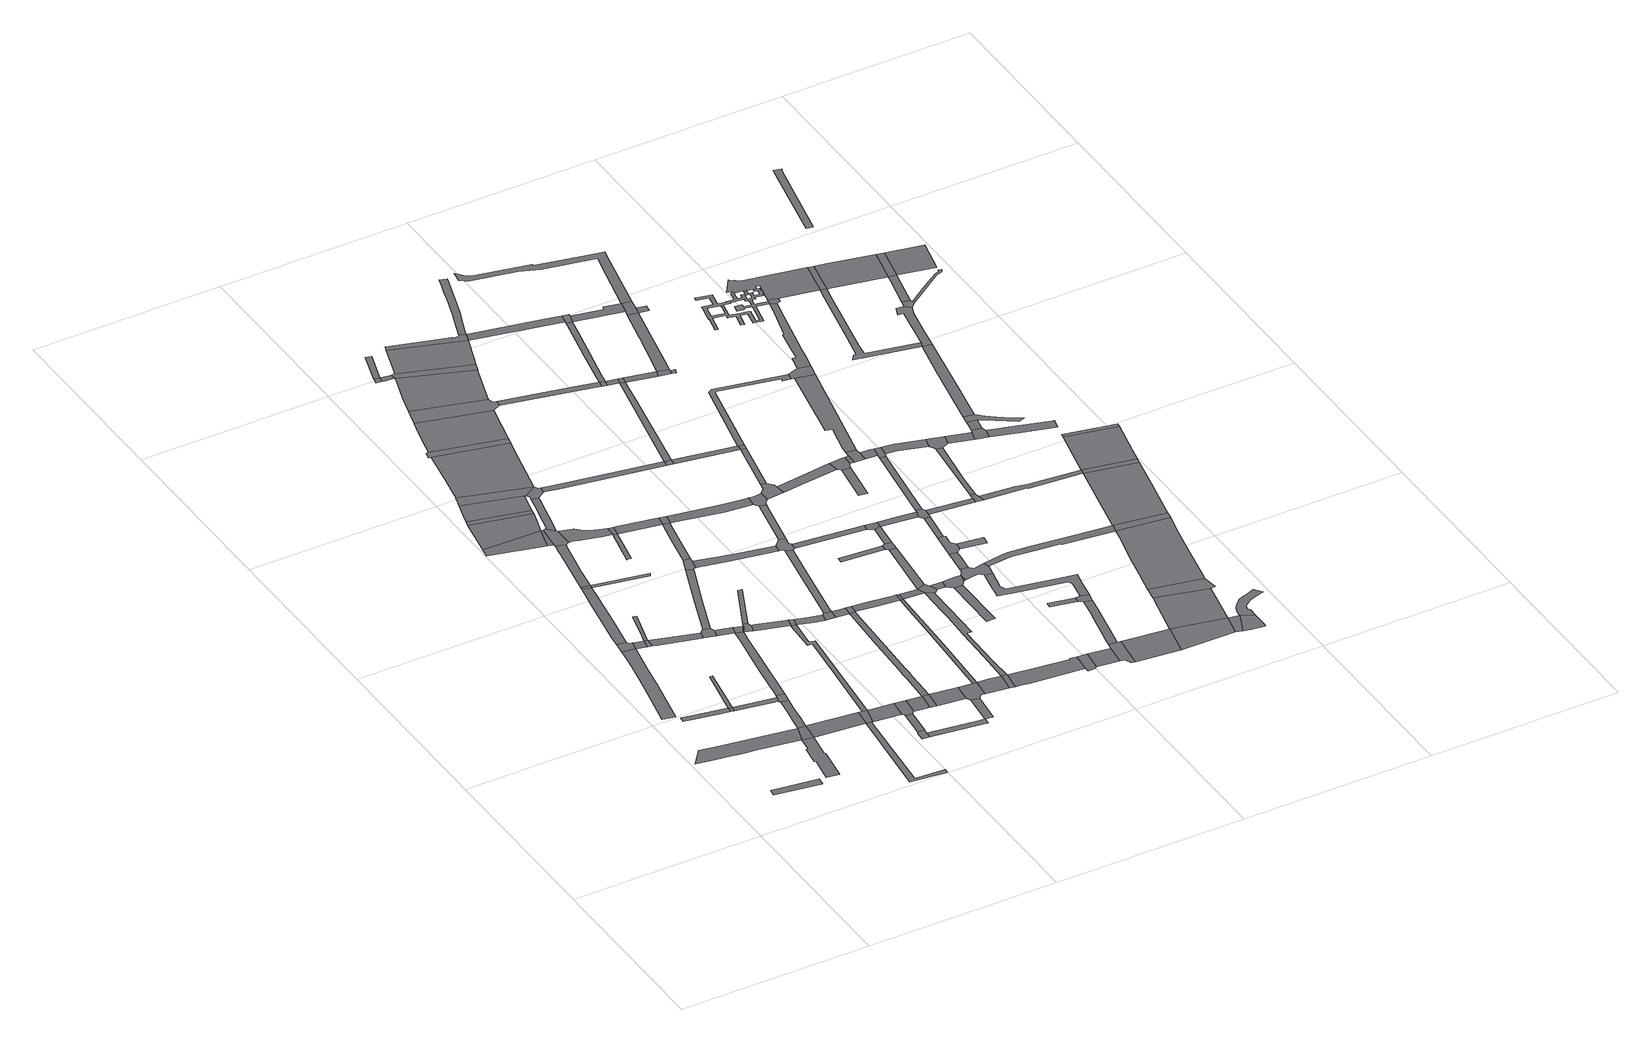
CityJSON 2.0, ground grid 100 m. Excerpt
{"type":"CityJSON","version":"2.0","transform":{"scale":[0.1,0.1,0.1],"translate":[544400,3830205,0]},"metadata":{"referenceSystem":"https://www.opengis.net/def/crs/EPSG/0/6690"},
"CityObjects":{
"road1":{"type":"Road","attributes":{"RoadStructureAttribute.sectionType":"1"},"geometry":[{"type":"MultiSurface","lod":"1","boundaries":[[[0,1,2,3]]]}]},
"road2":{"type":"Road","attributes":{"RoadStructureAttribute.sectionType":"1"},"geometry":[{"type":"MultiSurface","lod":"1","boundaries":[[[4,5,6,7,8,9,10,11,12,13,14,15,16]]]}]},
"road3":{"type":"Road","attributes":{"RoadStructureAttribute.sectionType":"1"},"geometry":[{"type":"MultiSurface","lod":"1","boundaries":[[[17,18,19,20,21,22,23,24,25,26,27]]]}]},
"road4":{"type":"Road","attributes":{"RoadStructureAttribute.sectionType":"1"},"geometry":[{"type":"MultiSurface","lod":"1","boundaries":[[[28,29,30,31,32,33]]]}]},
"road5":{"type":"Road","geometry":[{"type":"MultiSurface","lod":"1","boundaries":[[[33,32,34,35]]]}]},
"road6":{"type":"Road","attributes":{"RoadStructureAttribute.sectionType":"1"},"geometry":[{"type":"MultiSurface","lod":"1","boundaries":[[[15,36,37,38,39,40,41,42,43,44]]]}]},
"road7":{"type":"Road","geometry":[{"type":"MultiSurface","lod":"1","boundaries":[[[45,17,27,46,47,48]]]}]},
"road8":{"type":"Road","attributes":{"RoadStructureAttribute.sectionType":"1"},"geometry":[{"type":"MultiSurface","lod":"1","boundaries":[[[49,50,51,52,33,35]]]}]},
"road9":{"type":"Road","attributes":{"RoadStructureAttribute.sectionType":"1"},"geometry":[{"type":"MultiSurface","lod":"1","boundaries":[[[53,46,27,54,55]]]}]},
"road10":{"type":"Road","geometry":[{"type":"MultiSurface","lod":"1","boundaries":[[[16,15,44,56]]]}]},
"road11":{"type":"Road","attributes":{"RoadStructureAttribute.sectionType":"1"},"geometry":[{"type":"MultiSurface","lod":"1","boundaries":[[[35,34,57,58]]]}]},
"road12":{"type":"Road","geometry":[{"type":"MultiSurface","lod":"1","boundaries":[[[55,54,59,60,61]]]}]},
"road13":{"type":"Road","attributes":{"RoadStructureAttribute.sectionType":"1"},"geometry":[{"type":"MultiSurface","lod":"1","boundaries":[[[62,63,64,65,45,48,66,67,68,69,70]]]}]},
"road14":{"type":"Road","attributes":{"RoadStructureAttribute.sectionType":"1"},"geometry":[{"type":"MultiSurface","lod":"1","boundaries":[[[71,72,73,74,75,16,56,76,77,78,79,80]]]}]},
"road15":{"type":"Road","geometry":[{"type":"MultiSurface","lod":"1","boundaries":[[[81,82,83,84,85,86,87,55,61]]]}]},
"road16":{"type":"Road","geometry":[{"type":"MultiSurface","lod":"1","boundaries":[[[88,89,90,91,58,57,92,93,71,80,94]]]}]},
"road17":{"type":"Road","attributes":{"RoadStructureAttribute.sectionType":"1"},"geometry":[{"type":"MultiSurface","lod":"1","boundaries":[[[95,60,59,96,97,98,99]]]}]},
"road18":{"type":"Road","geometry":[{"type":"MultiSurface","lod":"1","boundaries":[[[100,62,70,101]]]}]},
"road19":{"type":"Road","attributes":{"RoadStructureAttribute.sectionType":"1"},"geometry":[{"type":"MultiSurface","lod":"1","boundaries":[[[102,56,44,103,104,105,106]]]}]},
"road20":{"type":"Road","geometry":[{"type":"MultiSurface","lod":"1","boundaries":[[[107,108,109,110]]]}]},
"road21":{"type":"Road","attributes":{"RoadStructureAttribute.sectionType":"1"},"geometry":[{"type":"MultiSurface","lod":"1","boundaries":[[[105,111,112,113,114,115]]]}]},
"road22":{"type":"Road","geometry":[{"type":"MultiSurface","lod":"1","boundaries":[[[116,117,107,110,118,119]]]}]},
"road23":{"type":"Road","attributes":{"RoadStructureAttribute.sectionType":"1"},"geometry":[{"type":"MultiSurface","lod":"1","boundaries":[[[120,121,122,123,124,100,101,125,126,127,128,129]]]}]},
"road24":{"type":"Road","attributes":{"RoadStructureAttribute.sectionType":"1"},"geometry":[{"type":"MultiSurface","lod":"1","boundaries":[[[130,131,132,133,88,94,134,135,136,137,138]]]}]},
"road25":{"type":"Road","geometry":[{"type":"MultiSurface","lod":"1","boundaries":[[[139,99,98,140,141,142]]]}]},
"road26":{"type":"Road","geometry":[{"type":"MultiSurface","lod":"1","boundaries":[[[143,116,119,144]]]}]},
"road27":{"type":"Road","geometry":[{"type":"MultiSurface","lod":"1","boundaries":[[[106,105,115,145,146,147,148]]]}]},
"road28":{"type":"Road","attributes":{"RoadStructureAttribute.sectionType":"1"},"geometry":[{"type":"MultiSurface","lod":"1","boundaries":[[[101,70,149,150,151,152,153,154]]]}]},
"road29":{"type":"Road","geometry":[{"type":"MultiSurface","lod":"1","boundaries":[[[110,109,155,156,157,158]]]}]},
"road30":{"type":"Road","geometry":[{"type":"MultiSurface","lod":"1","boundaries":[[[159,160,161,143,144,162,163]]]}]},
"road31":{"type":"Road","attributes":{"RoadStructureAttribute.sectionType":"1"},"geometry":[{"type":"MultiSurface","lod":"1","boundaries":[[[164,141,140,165,166,167]]]}]},
"road32":{"type":"Road","geometry":[{"type":"MultiSurface","lod":"1","boundaries":[[[168,158,157,120,129,169,170,171,172]]]}]},
"road33":{"type":"Road","attributes":{"RoadStructureAttribute.sectionType":"1"},"geometry":[{"type":"MultiSurface","lod":"1","boundaries":[[[173,174,147,146,175,176]]]}]},
"road34":{"type":"Road","geometry":[{"type":"MultiSurface","lod":"1","boundaries":[[[177,178,179,180,181,182,183]]]}]},
"road35":{"type":"Road","geometry":[{"type":"MultiSurface","lod":"1","boundaries":[[[184,159,163,185,186]]]}]},
"road36":{"type":"Road","geometry":[{"type":"MultiSurface","lod":"1","boundaries":[[[167,166,130,138,187]]]}]},
"road37":{"type":"Road","attributes":{"RoadStructureAttribute.sectionType":"1"},"geometry":[{"type":"MultiSurface","lod":"1","boundaries":[[[188,187,138,189,190]]]}]},
"road38":{"type":"Road","attributes":{"RoadStructureAttribute.sectionType":"1"},"geometry":[{"type":"MultiSurface","lod":"1","boundaries":[[[191,177,183,192]]]}]},
"road39":{"type":"Road","attributes":{"RoadStructureAttribute.sectionType":"1"},"geometry":[{"type":"MultiSurface","lod":"1","boundaries":[[[193,190,189,194,195,196,197]]]}]},
"road40":{"type":"Road","attributes":{"RoadStructureAttribute.sectionType":"1"},"geometry":[{"type":"MultiSurface","lod":"1","boundaries":[[[198,199,200,201,202,168,172,203,204,205,206,207]]]}]},
"road41":{"type":"Road","attributes":{"RoadStructureAttribute.sectionType":"1"},"geometry":[{"type":"MultiSurface","lod":"1","boundaries":[[[208,209,210,211,139,142,212,213,214,215]]]}]},
"road42":{"type":"Road","attributes":{"RoadStructureAttribute.sectionType":"1"},"geometry":[{"type":"MultiSurface","lod":"1","boundaries":[[[216,217,218,219,220,221,222,223,224,171,170,225,226,227,228,229,230,231,232,233,234]]]}]},
"road43":{"type":"Road","attributes":{"RoadStructureAttribute.sectionType":"1"},"geometry":[{"type":"MultiSurface","lod":"1","boundaries":[[[235,236,237,238,239,240,241,148,147,242,243,244,245,246]]]}]},
"road44":{"type":"Road","geometry":[{"type":"MultiSurface","lod":"1","boundaries":[[[176,175,247,191,192,248,249,250]]]}]},
"road45":{"type":"Road","attributes":{"RoadStructureAttribute.sectionType":"1"},"geometry":[{"type":"MultiSurface","lod":"1","boundaries":[[[251,252,253,254,184,186,255,256,257]]]}]},
"road46":{"type":"Road","geometry":[{"type":"MultiSurface","lod":"1","boundaries":[[[233,258,259,260,261,262]]]}]},
"road47":{"type":"Road","attributes":{"RoadStructureAttribute.sectionType":"1"},"geometry":[{"type":"MultiSurface","lod":"1","boundaries":[[[263,264,195,194,265,266,267,268]]]}]},
"road48":{"type":"Road","attributes":{"RoadStructureAttribute.sectionType":"1"},"geometry":[{"type":"MultiSurface","lod":"1","boundaries":[[[269,181,180,270,271,272]]]}]},
"road49":{"type":"Road","geometry":[{"type":"MultiSurface","lod":"1","boundaries":[[[273,186,185,274,198,207,275,276]]]}]},
"road50":{"type":"Road","attributes":{"RoadStructureAttribute.sectionType":"1"},"geometry":[{"type":"MultiSurface","lod":"1","boundaries":[[[277,250,249,278,279]]]}]},
"road51":{"type":"Road","attributes":{"RoadStructureAttribute.sectionType":"1"},"geometry":[{"type":"MultiSurface","lod":"1","boundaries":[[[280,281,282,283,193,197]]]}]},
"road52":{"type":"Road","geometry":[{"type":"MultiSurface","lod":"1","boundaries":[[[234,233,262,284]]]}]},
"road53":{"type":"Road","geometry":[{"type":"MultiSurface","lod":"1","boundaries":[[[285,286,287,288,251,257,289]]]}]},
"road54":{"type":"Road","geometry":[{"type":"MultiSurface","lod":"1","boundaries":[[[279,278,290,291]]]}]},
"road55":{"type":"Road","geometry":[{"type":"MultiSurface","lod":"1","boundaries":[[[268,267,235,246,292]]]}]},
"road56":{"type":"Road","geometry":[{"type":"MultiSurface","lod":"1","boundaries":[[[293,294,295,208,215,296,297,298,299,300]]]}]},
"road57":{"type":"Road","attributes":{"RoadStructureAttribute.sectionType":"1"},"geometry":[{"type":"MultiSurface","lod":"1","boundaries":[[[301,302,303,285,289,304]]]}]},
"road58":{"type":"Road","attributes":{"RoadStructureAttribute.sectionType":"1"},"geometry":[{"type":"MultiSurface","lod":"1","boundaries":[[[305,306,284,262,307,308,309,310,311,312]]]}]},
"road59":{"type":"Road","attributes":{"RoadStructureAttribute.sectionType":"1"},"geometry":[{"type":"MultiSurface","lod":"1","boundaries":[[[291,290,313,314]]]}]},
"road60":{"type":"Road","attributes":{"RoadStructureAttribute.sectionType":"1"},"geometry":[{"type":"MultiSurface","lod":"1","boundaries":[[[315,292,246,316,317,318,319]]]}]},
"road61":{"type":"Road","geometry":[{"type":"MultiSurface","lod":"1","boundaries":[[[320,321,322,323]]]}]},
"road62":{"type":"Road","attributes":{"RoadStructureAttribute.sectionType":"1"},"geometry":[{"type":"MultiSurface","lod":"1","boundaries":[[[311,324,325,326,293,300,327,328,329]]]}]},
"road63":{"type":"Road","attributes":{"RoadStructureAttribute.sectionType":"1"},"geometry":[{"type":"MultiSurface","lod":"1","boundaries":[[[330,331,272,332,333]]]}]},
"road64":{"type":"Road","attributes":{"RoadStructureAttribute.sectionType":"1"},"geometry":[{"type":"MultiSurface","lod":"1","boundaries":[[[334,335,323,322,336,337,338,339]]]}]},
"road65":{"type":"Road","attributes":{"RoadStructureAttribute.sectionType":"1"},"geometry":[{"type":"MultiSurface","lod":"1","boundaries":[[[340,341,342,343,344,345,346,347,348,349,350,351,352,353,279,291]]]}]},
"road66":{"type":"Road","geometry":[{"type":"MultiSurface","lod":"1","boundaries":[[[354,355,356,320,323]]]}]},
"road67":{"type":"Road","geometry":[{"type":"MultiSurface","lod":"1","boundaries":[[[357,358,301,304,359,360,361,362]]]}]},
"road68":{"type":"Road","geometry":[{"type":"MultiSurface","lod":"1","boundaries":[[[363,319,318,364,365]]]}]},
"road69":{"type":"Road","geometry":[{"type":"MultiSurface","lod":"1","boundaries":[[[366,367,368,314,313,369,330,333,370,371,372,373,374]]]}]},
"road70":{"type":"Road","geometry":[{"type":"MultiSurface","lod":"1","boundaries":[[[312,311,329,375]]]}]},
"road71":{"type":"Road","attributes":{"RoadStructureAttribute.sectionType":"1"},"geometry":[{"type":"MultiSurface","lod":"1","boundaries":[[[376,377,378,298,297,379,380,381,382,383]]]}]},
"road72":{"type":"Road","attributes":{"RoadStructureAttribute.sectionType":"1"},"geometry":[{"type":"MultiSurface","lod":"1","boundaries":[[[384,385,365,364,386,346,387]]]}]},
"road73":{"type":"Road","attributes":{"RoadStructureAttribute.sectionType":"1"},"geometry":[{"type":"MultiSurface","lod":"1","boundaries":[[[338,388,389,390,391,357,362,392,393,394]]]}]},
"road74":{"type":"Road","attributes":{"RoadStructureAttribute.sectionType":"1"},"geometry":[{"type":"MultiSurface","lod":"1","boundaries":[[[395,396,276,275,397,398,399,400]]]}]},
"road75":{"type":"Road","geometry":[{"type":"MultiSurface","lod":"1","boundaries":[[[387,346,345,401,402]]]}]},
"road76":{"type":"Road","attributes":{"RoadStructureAttribute.sectionType":"1"},"geometry":[{"type":"MultiSurface","lod":"1","boundaries":[[[403,404,405,373,372,406,407]]]}]},
"road77":{"type":"Road","attributes":{"RoadStructureAttribute.sectionType":"1"},"geometry":[{"type":"MultiSurface","lod":"1","boundaries":[[[408,409,410,411,412,363,365,413,414,415,416,417]]]}]},
"road78":{"type":"Road","geometry":[{"type":"MultiSurface","lod":"1","boundaries":[[[418,419,339,338,394,420]]]}]},
"road79":{"type":"Road","geometry":[{"type":"MultiSurface","lod":"1","boundaries":[[[407,406,421,422,423]]]}]},
"road80":{"type":"Road","attributes":{"RoadStructureAttribute.sectionType":"1"},"geometry":[{"type":"MultiSurface","lod":"1","boundaries":[[[424,425,426,374,373,427,428,429]]]}]},
"road81":{"type":"Road","attributes":{"RoadStructureAttribute.sectionType":"1"},"geometry":[{"type":"MultiSurface","lod":"1","boundaries":[[[430,431,432,402,401,433,434,435,436,424,437]]]}]},
"road82":{"type":"Road","attributes":{"RoadStructureAttribute.sectionType":"1"},"geometry":[{"type":"MultiSurface","lod":"1","boundaries":[[[438,439,418,420,440,441,442]]]}]},
"road83":{"type":"Road","attributes":{"RoadStructureAttribute.sectionType":"1"},"geometry":[{"type":"MultiSurface","lod":"1","boundaries":[[[443,444,445,375,329,446,447,448,449,450,451]]]}]},
"road84":{"type":"Road","geometry":[{"type":"MultiSurface","lod":"1","boundaries":[[[452,453,454,383,382,455,456,408,417,457,458,459,460,461,462,463,464,465,466]]]}]},
"road85":{"type":"Road","geometry":[{"type":"MultiSurface","lod":"1","boundaries":[[[467,468,438,442,469,470,471,472,473,474,475]]]}]},
"road86":{"type":"Road","geometry":[{"type":"MultiSurface","lod":"1","boundaries":[[[437,424,429,476]]]}]},
"road87":{"type":"Road","attributes":{"RoadStructureAttribute.sectionType":"1"},"geometry":[{"type":"MultiSurface","lod":"1","boundaries":[[[477,478,479,480,481,482,407,423,483,484,485,486,487,488,489]]]}]},
"road88":{"type":"Road","attributes":{"RoadStructureAttribute.sectionType":"1"},"geometry":[{"type":"MultiSurface","lod":"1","boundaries":[[[490,491,452,466,492,493]]]}]},
"road89":{"type":"Road","attributes":{"RoadStructureAttribute.sectionType":"1"},"geometry":[{"type":"MultiSurface","lod":"1","boundaries":[[[494,495,422,421,496,497,498,499]]]}]},
"road90":{"type":"Road","geometry":[{"type":"MultiSurface","lod":"1","boundaries":[[[400,399,500,501]]]}]},
"road91":{"type":"Road","attributes":{"RoadStructureAttribute.sectionType":"1"},"geometry":[{"type":"MultiSurface","lod":"1","boundaries":[[[502,503,360,359,504,505,506]]]}]},
"road92":{"type":"Road","attributes":{"RoadStructureAttribute.sectionType":"1"},"geometry":[{"type":"MultiSurface","lod":"1","boundaries":[[[507,476,429,508,509,477,510]]]}]},
"road93":{"type":"Road","geometry":[{"type":"MultiSurface","lod":"1","boundaries":[[[511,512,451,450,513,514,490,493,515,516,517]]]}]},
"road94":{"type":"Road","attributes":{"RoadStructureAttribute.sectionType":"1"},"geometry":[{"type":"MultiSurface","lod":"1","boundaries":[[[518,461,460,519,520,521,522]]]}]},
"road95":{"type":"Road","geometry":[{"type":"MultiSurface","lod":"1","boundaries":[[[523,524,525,526]]]}]},
"road96":{"type":"Road","geometry":[{"type":"MultiSurface","lod":"1","boundaries":[[[527,510,477,489,528,529,530,531]]]}]},
"road97":{"type":"Road","attributes":{"RoadStructureAttribute.sectionType":"1"},"geometry":[{"type":"MultiSurface","lod":"1","boundaries":[[[532,531,530,533]]]}]},
"road98":{"type":"Road","attributes":{"RoadStructureAttribute.sectionType":"1"},"geometry":[{"type":"MultiSurface","lod":"1","boundaries":[[[534,535,510,527,536,537,538,539]]]}]},
"road99":{"type":"Road","attributes":{"RoadStructureAttribute.sectionType":"1"},"geometry":[{"type":"MultiSurface","lod":"1","boundaries":[[[540,541,400,501,542,543]]]}]},
"road100":{"type":"Road","attributes":{"RoadStructureAttribute.sectionType":"1"},"geometry":[{"type":"MultiSurface","lod":"1","boundaries":[[[501,500,544,545]]]}]},
"road101":{"type":"Road","attributes":{"RoadStructureAttribute.sectionType":"1"},"geometry":[{"type":"MultiSurface","lod":"1","boundaries":[[[546,547,548,549,550]]]}]},
"road102":{"type":"Road","geometry":[{"type":"MultiSurface","lod":"1","boundaries":[[[551,552,511,517,553,554,555,556,557]]]}]},
"road103":{"type":"Road","geometry":[{"type":"MultiSurface","lod":"1","boundaries":[[[499,498,558,559,560,561,562]]]}]},
"road104":{"type":"Road","attributes":{"RoadStructureAttribute.sectionType":"1"},"geometry":[{"type":"MultiSurface","lod":"1","boundaries":[[[563,564,565,566,567,568,569,570,571,470,469,572,573,574,575,576,577,578,579,580,581]]]}]},
"road105":{"type":"Road","geometry":[{"type":"MultiSurface","lod":"1","boundaries":[[[582,583,584,532,533,546,550,585,586,587,588]]]}]},
"road106":{"type":"Road","geometry":[{"type":"MultiSurface","lod":"1","boundaries":[[[589,526,525,534,539,590]]]}]},
"road107":{"type":"Road","geometry":[{"type":"MultiSurface","lod":"1","boundaries":[[[506,505,591,592]]]}]},
"road108":{"type":"Road","attributes":{"RoadStructureAttribute.sectionType":"1"},"geometry":[{"type":"MultiSurface","lod":"1","boundaries":[[[544,551,557,593]]]}]},
"road109":{"type":"Road","attributes":{"RoadStructureAttribute.sectionType":"1"},"geometry":[{"type":"MultiSurface","lod":"1","boundaries":[[[562,561,594,595,596]]]}]},
"road110":{"type":"Road","attributes":{"RoadStructureAttribute.sectionType":"1"},"geometry":[{"type":"MultiSurface","lod":"1","boundaries":[[[597,598,589,590]]]}]},
"road111":{"type":"Road","geometry":[{"type":"MultiSurface","lod":"1","boundaries":[[[588,587,599]]]}]},
"road112":{"type":"Road","geometry":[{"type":"MultiSurface","lod":"1","boundaries":[[[522,521,600,601,598,597,602]]]}]},
"road113":{"type":"Road","attributes":{"RoadStructureAttribute.sectionType":"1"},"geometry":[{"type":"MultiSurface","lod":"1","boundaries":[[[592,591,540,603]]]}]},
"road114":{"type":"Road","attributes":{"RoadStructureAttribute.sectionType":"1"},"geometry":[{"type":"MultiSurface","lod":"1","boundaries":[[[604,469,442,605,606,607]]]}]},
"road115":{"type":"Road","geometry":[{"type":"MultiSurface","lod":"1","boundaries":[[[603,540,543,608]]]}]},
"road116":{"type":"Road","geometry":[{"type":"MultiSurface","lod":"1","boundaries":[[[545,544,593,609]]]}]},
"road117":{"type":"Road","geometry":[{"type":"MultiSurface","lod":"1","boundaries":[[[610,611,596,595,612,613,614,615,616,617,618,619,620,621,622]]]}]},
"road118":{"type":"Road","geometry":[{"type":"MultiSurface","lod":"1","boundaries":[[[623,624,588,599,625,626,627,628,629,630,631,632,633]]]}]},
"road119":{"type":"Road","attributes":{"RoadStructureAttribute.sectionType":"1"},"geometry":[{"type":"MultiSurface","lod":"1","boundaries":[[[634,635,555,554,636,637]]]}]},
"road120":{"type":"Road","attributes":{"RoadStructureAttribute.sectionType":"1"},"geometry":[{"type":"MultiSurface","lod":"1","boundaries":[[[638,639,623,633,640,641]]]}]},
"road121":{"type":"Road","attributes":{"RoadStructureAttribute.sectionType":"1"},"geometry":[{"type":"MultiSurface","lod":"1","boundaries":[[[642,643,644,645,646,506,592,647,648,649,650]]]}]},
"road122":{"type":"Road","attributes":{"RoadStructureAttribute.sectionType":"1"},"geometry":[{"type":"MultiSurface","lod":"1","boundaries":[[[608,543,651,652]]]}]},
"road123":{"type":"Road","attributes":{"RoadStructureAttribute.sectionType":"1"},"geometry":[{"type":"MultiSurface","lod":"1","boundaries":[[[653,602,597,654,655,656,657]]]}]},
"road124":{"type":"Road","geometry":[{"type":"MultiSurface","lod":"1","boundaries":[[[658,638,641,659,660,661,662,663]]]}]},
"road125":{"type":"Road","geometry":[{"type":"MultiSurface","lod":"1","boundaries":[[[664,665,666,667]]]}]},
"road126":{"type":"Road","attributes":{"RoadStructureAttribute.sectionType":"1"},"geometry":[{"type":"MultiSurface","lod":"1","boundaries":[[[668,669,670,671,610,622,672,673,674,675]]]}]},
"road127":{"type":"Road","attributes":{"RoadStructureAttribute.sectionType":"1"},"geometry":[{"type":"MultiSurface","lod":"1","boundaries":[[[627,676,677,678,679,680,681,682,683,684,685,686,687,688,689,690,691,692,693,694,695,696,697,698,699,628]]]}]},
"road128":{"type":"Road","attributes":{"RoadStructureAttribute.sectionType":"1"},"geometry":[{"type":"MultiSurface","lod":"1","boundaries":[[[700,658,663,701]]]}]},
"road129":{"type":"Road","geometry":[{"type":"MultiSurface","lod":"1","boundaries":[[[702,703,704,705]]]}]},
"road130":{"type":"Road","attributes":{"RoadStructureAttribute.sectionType":"1"},"geometry":[{"type":"MultiSurface","lod":"1","boundaries":[[[706,621,620,707,708]]]}]},
"road131":{"type":"Road","geometry":[{"type":"MultiSurface","lod":"1","boundaries":[[[709,710,660,659]]]}]},
"road132":{"type":"Road","geometry":[{"type":"MultiSurface","lod":"1","boundaries":[[[652,651,711,712,713]]]}]},
"road133":{"type":"Road","geometry":[{"type":"MultiSurface","lod":"1","boundaries":[[[714,715,607,606,642,650,716]]]}]},
"road134":{"type":"Road","geometry":[{"type":"MultiSurface","lod":"1","boundaries":[[[717,657,656,700,701,718,719,720]]]}]},
"road135":{"type":"Road","geometry":[{"type":"MultiSurface","lod":"1","boundaries":[[[721,722,634,637,702,705,723,724,725]]]}]},
"road136":{"type":"Road","geometry":[{"type":"MultiSurface","lod":"1","boundaries":[[[667,666,668,675,688,687]]]}]},
"road137":{"type":"Road","geometry":[{"type":"MultiSurface","lod":"1","boundaries":[[[726,727,712,711]]]}]},
"road138":{"type":"Road","attributes":{"RoadStructureAttribute.sectionType":"1"},"geometry":[{"type":"MultiSurface","lod":"1","boundaries":[[[725,724,728,729]]]}]},
"road139":{"type":"Road","attributes":{"RoadStructureAttribute.sectionType":"1"},"geometry":[{"type":"MultiSurface","lod":"1","boundaries":[[[730,731,545,609,732,733,734,735,736,737]]]}]},
"road140":{"type":"Road","attributes":{"RoadStructureAttribute.sectionType":"1"},"geometry":[{"type":"MultiSurface","lod":"1","boundaries":[[[738,717,720,739]]]}]},
"road141":{"type":"Road","attributes":{"RoadStructureAttribute.sectionType":"1"},"geometry":[{"type":"MultiSurface","lod":"1","boundaries":[[[740,741,742,743,652,713,744,745,746,747]]]}]},
"road142":{"type":"Road","attributes":{"RoadStructureAttribute.sectionType":"1"},"geometry":[{"type":"MultiSurface","lod":"1","boundaries":[[[748,749,716,650,750,751]]]}]},
"road143":{"type":"Road","geometry":[{"type":"MultiSurface","lod":"1","boundaries":[[[752,729,728,753,754,755]]]}]},
"road144":{"type":"Road","attributes":{"RoadStructureAttribute.sectionType":"1"},"geometry":[{"type":"MultiSurface","lod":"1","boundaries":[[[756,757,758,759,760,761,762,763,764,765,766,767,768,769,770,771,772,773,751,774]]]}]},
"road145":{"type":"Road","attributes":{"RoadStructureAttribute.sectionType":"1"},"geometry":[{"type":"MultiSurface","lod":"1","boundaries":[[[719,718,775,776,777]]]}]},
"road146":{"type":"Road","attributes":{"RoadStructureAttribute.sectionType":"1"},"geometry":[{"type":"MultiSurface","lod":"1","boundaries":[[[778,754,753,779,780,781]]]}]},
"road147":{"type":"Road","geometry":[{"type":"MultiSurface","lod":"1","boundaries":[[[708,707,782,783]]]}]},
"road148":{"type":"Road","geometry":[{"type":"MultiSurface","lod":"1","boundaries":[[[781,780,738,739,784,785]]]}]},
"road149":{"type":"Road","attributes":{"RoadStructureAttribute.sectionType":"1"},"geometry":[{"type":"MultiSurface","lod":"1","boundaries":[[[786,787,788,789,790,791,792,793,631,630,794,795,796,797,798,799,800,801,802,803,804,805,806,807,808,809,810]]]}]},
"road150":{"type":"Road","geometry":[{"type":"MultiSurface","lod":"1","boundaries":[[[751,750,740,747,811,774]]]}]},
"road151":{"type":"Road","geometry":[{"type":"MultiSurface","lod":"1","boundaries":[[[812,777,776,813,814,815]]]}]},
"road152":{"type":"Road","geometry":[{"type":"MultiSurface","lod":"1","boundaries":[[[816,817,811,747]]]}]},
"road153":{"type":"Road","attributes":{"RoadStructureAttribute.sectionType":"1"},"geometry":[{"type":"MultiSurface","lod":"1","boundaries":[[[818,819,820,821,752,755,822,823]]]}]},
"road154":{"type":"Road","attributes":{"function":"2","RoadStructureAttribute.sectionType":"1"},"geometry":[{"type":"MultiSurface","lod":"1","boundaries":[[[824,825,708,783,826]]]}]},
"road155":{"type":"Road","attributes":{"RoadStructureAttribute.sectionType":"1"},"geometry":[{"type":"MultiSurface","lod":"1","boundaries":[[[827,828,785,784,829,830,831,832,833]]]}]},
"road156":{"type":"Road","attributes":{"RoadStructureAttribute.sectionType":"1"},"geometry":[{"type":"MultiSurface","lod":"1","boundaries":[[[834,812,815,835,836]]]}]},
"road157":{"type":"Road","attributes":{"RoadStructureAttribute.sectionType":"1"},"geometry":[{"type":"MultiSurface","lod":"1","boundaries":[[[783,782,837,838]]]}]},
"road158":{"type":"Road","geometry":[{"type":"MultiSurface","lod":"1","boundaries":[[[839,840,841,824,826,842,843]]]}]},
"road159":{"type":"Road","geometry":[{"type":"MultiSurface","lod":"1","boundaries":[[[838,837,844,845,846,847]]]}]},
"road160":{"type":"Road","geometry":[{"type":"MultiSurface","lod":"1","boundaries":[[[848,737,736,818,823,849]]]}]},
"road161":{"type":"Road","geometry":[{"type":"MultiSurface","lod":"1","boundaries":[[[850,851,833,832,852,853,834,836,854,855,856,857]]]}]},
"road162":{"type":"Road","attributes":{"RoadStructureAttribute.sectionType":"1"},"geometry":[{"type":"MultiSurface","lod":"1","boundaries":[[[858,859,860,861,862,863,814,813,864,865,866,867,868,869,870]]]}]},
"road163":{"type":"Road","attributes":{"function":"2","RoadStructureAttribute.sectionType":"1"},"geometry":[{"type":"MultiSurface","lod":"1","boundaries":[[[808,871,872,873,839,843,874,875,876,877]]]}]},
"road164":{"type":"Road","attributes":{"RoadStructureAttribute.sectionType":"1"},"geometry":[{"type":"MultiSurface","lod":"1","boundaries":[[[878,879,880,881,882,883,884,885,838,847,886,887,888,889,890,891,892,893,894,895,896,897,898,899]]]}]},
"road165":{"type":"Road"},
"road166":{"type":"Road","attributes":{"RoadStructureAttribute.sectionType":"1"},"geometry":[{"type":"MultiSurface","lod":"1","boundaries":[[[857,856,900,901]]]}]},
"road167":{"type":"Road","attributes":{"RoadStructureAttribute.sectionType":"1"},"geometry":[{"type":"MultiSurface","lod":"1","boundaries":[[[902,903,904,905,906,907,908,909,848,849,910,911,912,913,914]]]}]},
"road168":{"type":"Road","geometry":[{"type":"MultiSurface","lod":"1","boundaries":[[[915,916,917,918,919,920,921,922,923,924,925,926,927,928,929,930,931,932,933,934,935,936,937,938,939,940,941,942,943,944,945,946,947,948,949,950,951,952,953,954,955,956,957,958,902,959,960,961,962,963,964,965,966,967,968,969,970,971,972,973,974,975,976,977,978,979,980,981,982,983,984,985,986,987,988,989,990,991,992,993,994,995,996,997],[998,999,1000,1001,1002,1003,1004,1005],[1006,1007,1008,1009,1010,1011,1012,1013,1014],[1015,1016,1017,1018,1019,1020,1021,1022,1023,1024,1025,1026,1027,1028,1029,1030,1031,1032,1033,1034,1035,1036,1037]]]}]},
"road169":{"type":"Road","geometry":[{"type":"MultiSurface","lod":"1","boundaries":[[[1038,901,900,1039,1040,1041]]]}]},
"road170":{"type":"Road","geometry":[{"type":"MultiSurface","lod":"1","boundaries":[[[809,808,877,1042]]]}]},
"road171":{"type":"Road","geometry":[{"type":"MultiSurface","lod":"1","boundaries":[[[1043,1038,1041,1044]]]}]},
"road172":{"type":"Road","geometry":[{"type":"MultiSurface","lod":"1","boundaries":[[[1045,959,902,914,1046,1047,1048]]]}]},
"road173":{"type":"Road","attributes":{"function":"2","RoadStructureAttribute.sectionType":"1"},"geometry":[{"type":"MultiSurface","lod":"1","boundaries":[[[869,1049,1050,809,1042,1051,1052,1053]]]}]},
"road174":{"type":"Road","attributes":{"RoadStructureAttribute.sectionType":"1"},"geometry":[{"type":"MultiSurface","lod":"1","boundaries":[[[1054,1043,1044,1055,1056,1057,1058,1059,1060,1061]]]}]},
"road175":{"type":"Road","attributes":{"RoadStructureAttribute.sectionType":"1"},"geometry":[{"type":"MultiSurface","lod":"1","boundaries":[[[1062,1063,1064,1040,1039,1065,1066,1067,1068,1069]]]}]},
"road176":{"type":"Road","geometry":[{"type":"MultiSurface","lod":"1","boundaries":[[[1070,1071,1072,1073,1074,1075,1076,1077,1078,920,919,1079,992,991,976,975,1080,1081,971,970,1045,1048,1082,1083]]]}]},
"road177":{"type":"Road","attributes":{"RoadStructureAttribute.sectionType":"1"},"geometry":[{"type":"MultiSurface","lod":"1","boundaries":[[[1084,1085,1086,1054,1061,1087,1088]]]}]},
"road178":{"type":"Road","geometry":[{"type":"MultiSurface","lod":"1","boundaries":[[[870,869,1053,1089]]]}]},
"road179":{"type":"Road","attributes":{"RoadStructureAttribute.sectionType":"1"},"geometry":[{"type":"MultiSurface","lod":"1","boundaries":[[[1082,1090,1091,1092,1093,1094,1084,1095,1096,1097,1098,1099]]]}]},
"road180":{"type":"Road","attributes":{"RoadStructureAttribute.sectionType":"1"},"geometry":[{"type":"MultiSurface","lod":"1","boundaries":[[[1100,870,1089,1101,1102,1103]]]}]},
"road181":{"type":"Road","geometry":[{"type":"MultiSurface","lod":"1","boundaries":[[[1104,1100,1103,1105,1106]]]}]},
"road182":{"type":"Road","geometry":[{"type":"MultiSurface","lod":"1","boundaries":[[[1083,1082,1099,1107]]]}]},
"road183":{"type":"Road","geometry":[{"type":"MultiSurface","lod":"1","boundaries":[[[1108,1109,1110,1095,1084,1088,1111,1112,1113,1114]]]}]},
"road184":{"type":"Road","geometry":[{"type":"MultiSurface","lod":"1","boundaries":[[[1115,1114,1113,1116,1117,1118,1119]]]}]},
"road185":{"type":"Road","attributes":{"RoadStructureAttribute.sectionType":"1"},"geometry":[{"type":"MultiSurface","lod":"1","boundaries":[[[1120,1107,1099,1121,1122]]]}]},
"road186":{"type":"Road","attributes":{"RoadStructureAttribute.sectionType":"1"},"geometry":[{"type":"MultiSurface","lod":"1","boundaries":[[[1121,1123,1115,1119,1124,1125]]]}]},
"road187":{"type":"Road","geometry":[{"type":"MultiSurface","lod":"1","boundaries":[[[1122,1121,1125,1126]]]}]},
"road188":{"type":"Road","attributes":{"RoadStructureAttribute.sectionType":"1"},"geometry":[{"type":"MultiSurface","lod":"1","boundaries":[[[1127,1128,1129,1130,1131,1118,1117,1132,1133,1134,1135]]]}]},
"road189":{"type":"Road","attributes":{"RoadStructureAttribute.sectionType":"1"},"geometry":[{"type":"MultiSurface","lod":"1","boundaries":[[[1136,1137,1138,1139,1140,1141]]]}]},
"road190":{"type":"Road","attributes":{"RoadStructureAttribute.sectionType":"1"},"geometry":[{"type":"MultiSurface","lod":"1","boundaries":[[[1126,1125,1142,1143]]]}]}
},
"vertices":[
[220,289,0],[214,250,0],[454,214,0],[460,253,0],
[323,689,0],[172,712,0],[112,724,0],[90,728,0],[23,644,0],[93,631,0],[156,619,0],[197,613,0],[236,608,0],[276,603,0],[324,597,0],[543,559,0],[572,648,0],
[169,1576,0],[162,1519,0],[150,1448,0],[140,1387,0],[117,1275,0],[72,1063,0],[63,1023,0],[129,1008,0],[179,1256,0],[207,1411,0],[237,1567,0],
[320,958,0],[147,991,0],[142,963,0],[320,928,0],[370,919,0],[375,949,0],
[388,916,0],[393,944,0],
[534,483,0],[523,485,0],[508,384,0],[518,382,0],[494,248,0],[558,237,0],[587,415,0],[581,417,0],[601,551,0],
[178,1639,0],[248,1615,0],[232,1618,0],[225,1632,0],
[437,1200,0],[438,1202,0],[430,1202,0],[423,1202,0],
[291,1605,0],[290,1553,0],[303,1602,0],
[614,647,0],
[601,878,0],[612,906,0],
[314,1547,0],[317,1595,0],[317,1597,0],
[256,2100,0],[230,1949,0],[202,1792,0],[186,1697,0],[256,1812,0],[277,1941,0],[290,2020,0],[300,2075,0],[301,2085,0],
[609,867,0],[599,803,0],[589,743,0],[586,728,0],[573,651,0],[627,729,0],[628,737,0],[628,740,0],[636,796,0],[647,861,0],
[320,1608,0],[369,1786,0],[361,1790,0],[352,1793,0],[352,1792,0],[313,1643,0],[305,1612,0],
[616,922,0],[616,921,0],[613,911,0],[613,907,0],[605,872,0],[608,868,0],[655,914,0],
[464,1554,0],[338,1541,0],[538,1488,0],[550,1484,0],[560,1526,0],
[259,2112,0],[304,2104,0],
[633,645,0],[612,550,0],[862,526,0],[867,525,0],[878,617,0],
[15,2596,0],[7,2546,0],[289,2475,0],[323,2592,0],
[812,26,0],[998,2,0],[1001,27,0],[844,36,0],[892,522,0],
[53,2798,0],[17,2610,0],[348,2673,0],[361,2726,0],
[321,2457,0],[320,2451,0],[314,2421,0],[314,2418,0],[306,2375,0],[309,2130,0],[325,2225,0],[361,2408,0],[363,2419,0],[368,2436,0],
[696,1440,0],[693,1412,0],[688,1382,0],[646,1122,0],[698,1195,0],[726,1375,0],[731,1404,0],[735,1429,0],[735,1433,0],
[583,1545,0],[612,1468,0],[624,1512,0],[616,1532,0],
[59,2825,0],[367,2753,0],
[894,522,0],[899,521,0],[921,612,0],[898,615,0],
[309,2083,0],[582,2030,0],[587,2039,0],[592,2048,0],[589,2048,0],[305,2104,0],
[293,2474,0],[305,2469,0],[317,2464,0],[335,2589,0],
[94,2950,0],[81,2904,0],[61,2831,0],[389,2846,0],[394,2867,0],
[666,1500,0],[654,1458,0],[697,1446,0],[709,1487,0],
[349,2594,0],[374,2440,0],[388,2449,0],[388,2550,0],[385,2555,0],
[931,611,0],[929,611,0],[1044,504,0],[1055,597,0],
[1039,348,0],[1033,337,0],[1028,289,0],[1068,285,0],[1071,321,0],[1072,330,0],[1074,344,0],
[111,3011,0],[400,2865,0],[466,2908,0],
[753,1474,0],
[756,1473,0],[737,1432,0],[758,1472,0],
[1053,489,0],[1089,482,0],
[765,1489,0],[779,1419,0],[792,1461,0],[788,1472,0],[785,1480,0],
[409,2829,0],[389,2741,0],[387,2732,0],[381,2706,0],[358,2604,0],[388,2573,0],[413,2679,0],[431,2760,0],[438,2789,0],[445,2821,0],
[749,1989,0],[743,1974,0],[657,1746,0],[590,1561,0],[692,1737,0],[777,1961,0],[781,1971,0],[783,1976,0],
[564,2464,0],[525,2480,0],[511,2486,0],[496,2495,0],[482,2509,0],[461,2529,0],[450,2532,0],[432,2537,0],[398,2547,0],[400,2447,0],[402,2447,0],[418,2443,0],[442,2437,0],[452,2435,0],[509,2421,0],[551,2408,0],[584,2402,0],[596,2399,0],[599,2452,0],
[949,1365,0],[946,1325,0],[940,1232,0],[940,1194,0],[963,1192,0],[965,1184,0],[935,919,0],[987,1207,0],[960,1212,0],[960,1232,0],[970,1319,0],[974,1360,0],
[1054,492,0],[1091,484,0],[1105,498,0],[1116,590,0],
[173,3345,0],[141,3167,0],[118,3036,0],[117,3029,0],[522,3151,0],[539,3221,0],[548,3259,0],
[553,2197,0],[553,2195,0],[564,2195,0],[575,2195,0],[617,2394,0],
[949,1414,0],[812,1455,0],[798,1412,0],[937,1371,0],[949,1367,0],[961,1410,0],
[1314,287,0],[1315,254,0],[1357,248,0],[1360,281,0],
[478,2886,0],[414,2848,0],[485,2849,0],[491,2884,0],
[1194,581,0],[1185,488,0],[1197,580,0],
[897,1724,0],[897,1726,0],[887,1728,0],[877,1731,0],
[625,2448,0],
[182,3386,0],[175,3384,0],[169,3383,0],[162,3348,0],[557,3299,0],
[1218,483,0],[1230,578,0],
[987,1403,0],
[775,2060,0],[769,2043,0],[759,2017,0],[785,1983,0],[796,1981,0],[807,2036,0],[810,2045,0],[812,2060,0],
[237,3616,0],[220,3547,0],[192,3432,0],[609,3522,0],
[831,2409,0],[642,2445,0],[626,2392,0],[631,2391,0],[823,2356,0],[833,2353,0],[835,2353,0],[845,2406,0],
[1364,464,0],[1376,560,0],
[1053,1384,0],[981,1358,0],[1041,1341,0],[1108,1324,0],[1119,1367,0],
[252,4015,0],[246,3982,0],[276,3977,0],[281,4009,0],
[831,2338,0],[809,2228,0],[777,2067,0],[839,2196,0],[866,2331,0],[870,2346,0],
[1379,445,0],[1360,285,0],[1401,276,0],[1419,432,0],
[335,4000,0],[290,4007,0],[290,3974,0],[326,3970,0],[340,3968,0],[336,4000,0],
[1237,735,0],[1239,769,0],[1240,810,0],[1249,1051,0],[1260,1293,0],[1262,1312,0],[1231,1311,0],[1231,1296,0],[1219,1038,0],[1210,811,0],[1210,802,0],[1207,802,0],[1207,771,0],[1205,734,0],
[331,4172,0],[317,4177,0],[303,4181,0],
[263,3711,0],[246,3648,0],[649,3543,0],[656,3578,0],[634,3583,0],[629,3609,0],
[1130,1376,0],[1162,1318,0],[1167,1369,0],
[1447,551,0],[1445,551,0],[1441,551,0],[1369,458,0],[1437,454,0],[1439,456,0],[1457,454,0],[1471,550,0],[1451,551,0],
[881,2400,0],
[985,1992,0],[830,2031,0],[808,2036,0],[813,1978,0],[953,1951,0],[999,1942,0],[1195,1905,0],[1203,1944,0],
[1205,1364,0],[1168,1369,0],[1226,1312,0],[1236,1361,0],
[339,3964,0],[337,3960,0],[325,3920,0],[292,3814,0],[660,3704,0],[696,3816,0],[703,3836,0],
[596,2865,0],[528,2877,0],[497,2847,0],[552,2837,0],[1085,2747,0],[1090,2779,0],
[1262,1314,0],[1266,1358,0],
[1588,537,0],[1542,545,0],[1477,549,0],[1579,436,0],[1594,536,0],
[1221,1890,0],[1218,1871,0],[1183,1677,0],[1135,1394,0],[1132,1383,0],[1169,1381,0],[1171,1388,0],[1213,1633,0],[1253,1865,0],[1256,1878,0],
[356,4002,0],[347,4001,0],[717,3876,0],
[1607,432,0],[1622,530,0],[1622,533,0],
[1489,1287,0],[1485,1237,0],[1475,972,0],[1490,925,0],[1502,1237,0],[1504,1286,0],
[1478,1333,0],[1363,1347,0],[1285,1356,0],[1274,1313,0],[1358,1303,0],[1474,1289,0],[1481,1289,0],[1493,1332,0],
[414,4179,0],[364,4026,0],[725,3899,0],[728,3906,0],[781,4059,0],
[1266,2338,0],[1153,2351,0],[905,2395,0],[894,2342,0],[1137,2295,0],[1259,2282,0],[1261,2282,0],[1276,2281,0],[1281,2336,0],
[1240,1982,0],[1235,1977,0],[1220,1961,0],[1216,1902,0],[1222,1895,0],[1258,1879,0],[1266,1885,0],[1268,1886,0],[1269,1886,0],[1274,1921,0],[1272,1923,0],[1266,1933,0],[1269,1951,0],[1271,1963,0],[1272,1967,0],
[423,4206,0],[419,4194,0],[797,4106,0],[766,4120,0],[765,4117,0],[762,4110,0],[758,4108,0],[733,4112,0],[730,4117,0],
[1508,1331,0],
[1616,1279,0],[1615,1269,0],[1612,1119,0],[1611,1064,0],[1606,908,0],[1600,711,0],[1620,656,0],[1624,908,0],[1629,908,0],[1651,907,0],[1652,1119,0],[1652,1120,0],[1653,1258,0],
[1294,2256,0],[1292,2241,0],[1325,2236,0],[1328,2247,0],
[1937,498,0],[1936,490,0],[1640,427,0],[1679,422,0],[1960,394,0],[1972,494,0],
[1119,2741,0],[1125,2775,0],
[1136,3474,0],[1018,3500,0],[1105,3443,0],[1134,3437,0],[1142,3472,0],
[1598,1321,0],[1517,1285,0],[1596,1281,0],[1601,1320,0],
[1352,2338,0],[1314,2334,0],[1286,2266,0],[1292,2258,0],[1332,2260,0],[1332,2262,0],[1353,2283,0],
[1281,1920,0],[1277,1885,0],[1479,1863,0],[1633,1847,0],[1638,1881,0],
[1404,1716,0],[1402,1686,0],[1627,1669,0],[1629,1699,0],
[1646,1338,0],[1654,1257,0],[1656,1256,0],[1678,1274,0],[1661,1316,0],
[1728,1317,0],[1722,1272,0],
[1642,1658,0],[1622,1488,0],[1660,1469,0],[1661,1484,0],[1662,1487,0],[1678,1654,0],
[1221,3418,0],[1184,3240,0],[1217,3260,0],[1245,3412,0],
[1444,2686,0],[1444,2716,0],
[1752,1246,0],[1750,943,0],[1773,943,0],[1795,943,0],[1797,1245,0],
[1385,2399,0],[1378,2364,0],[1379,2286,0],[1447,2294,0],[1441,2348,0],[1438,2366,0],[1410,2394,0],
[1961,383,0],[1961,371,0],[2001,373,0],[2011,381,0],[2024,488,0],
[905,4540,0],[896,4510,0],[886,4481,0],[875,4449,0],[856,4383,0],[844,4345,0],[843,4343,0],[820,4271,0],[804,4229,0],[798,4107,0],[798,4109,0],[807,4133,0],[843,4230,0],[855,4262,0],[878,4334,0],[879,4335,0],[922,4470,0],[932,4500,0],[940,4529,0],
[1799,1318,0],[1772,1317,0],[1769,1317,0],[1815,1268,0],[1818,1274,0],[1819,1274,0],[1827,1318,0],
[1648,1707,0],[1683,1703,0],
[1161,3431,0],[1168,3463,0],
[1469,2681,0],
[2018,380,0],[2127,367,0],[2140,473,0],
[1697,1837,0],[1664,1831,0],
[1831,1275,0],
[1645,1841,0],[1660,1833,0],[1701,1874,0],
[1228,3450,0],
[1163,4030,0],[1193,3973,0],[1243,3962,0],[1254,4011,0],
[1252,3445,0],
[1475,2709,0],
[2147,503,0],[2142,479,0],[2140,365,0],[2146,364,0],[2152,362,0],[2155,358,0],[2159,349,0],[2162,340,0],[2166,332,0],[2174,327,0],[2187,325,0],[2208,497,0],[2189,499,0],
[1849,1365,0],[1844,1338,0],[1843,1277,0],[1905,1288,0],[1924,1264,0],[1964,1257,0],[1973,1303,0],[1975,1314,0],[1966,1346,0],[1910,1334,0],[1888,1354,0],
[1742,2384,0],[1563,2362,0],[1568,2307,0],[1748,2328,0],
[1864,1488,0],[1854,1410,0],[1899,1438,0],[1905,1482,0],
[1241,3950,0],[1231,3900,0],[1186,3685,0],[1151,3516,0],[1144,3481,0],[1179,3516,0],[1215,3684,0],[1252,3859,0],[1270,3944,0],
[1399,3377,0],[1413,3411,0],
[1811,1862,0],[1702,1836,0],[1809,1825,0],[1888,1815,0],[1902,1852,0],
[1883,1625,0],[1928,1499,0],[1935,1544,0],[1915,1569,0],[1922,1620,0],[1911,1622,0],
[2064,925,0],[2059,895,0],[2194,870,0],[2199,900,0],
[2216,851,0],[2201,768,0],[2196,744,0],[2150,520,0],[2193,518,0],[2238,745,0],[2242,759,0],[2257,843,0],
[1924,1262,0],[1923,1255,0],[1903,1151,0],[1900,1133,0],[1898,1122,0],[1892,1093,0],[1960,1079,0],[2221,1027,0],[2235,1024,0],[2243,1004,0],[2241,990,0],[2225,900,0],[2267,892,0],[2283,981,0],[2298,1054,0],[2229,1067,0],[1967,1118,0],[1956,1121,0],[1942,1146,0],[1942,1148,0],[1950,1188,0],[1959,1234,0],[1961,1243,0],[1962,1247,0],
[1907,1792,0],[1937,1787,0],
[1767,2313,0],[1734,2098,0],[1779,2092,0],[1811,2307,0],
[2445,470,0],[2418,299,0],[2453,469,0],
[2062,1478,0],[2069,1523,0],
[1466,3362,0],[1471,3384,0],[1474,3398,0],
[1285,3999,0],[1285,4004,0],[1287,3992,0],
[1904,1864,0],[1940,1806,0],[1942,1843,0],[1934,1860,0],
[1818,2393,0],[1778,2388,0],[1813,2317,0],[1825,2337,0],[1828,2392,0],
[1487,3357,0],[1496,3382,0],
[1846,2336,0],[1849,2391,0],
[1564,3164,0],[1539,3147,0],[1563,3131,0],[1573,3137,0],[1882,3072,0],[1881,3057,0],[1922,3049,0],[1929,3088,0],
[1966,2307,0],[1995,2303,0],
[1519,3866,0],[1480,3693,0],[1478,3682,0],[1430,3471,0],[1480,3429,0],[1534,3683,0],[1538,3699,0],[1571,3855,0],
[1455,3978,0],[1445,3958,0],[1526,3894,0],[1540,3957,0],
[1852,2421,0],[1903,2333,0],[1906,2388,0],[1903,2416,0],
[1660,4272,0],[1677,4347,0],[1590,4366,0],[1337,4422,0],[1337,4431,0],[1050,4490,0],[1019,4515,0],[1005,4531,0],[990,4551,0],[979,4491,0],[1004,4473,0],[1022,4460,0],[1253,4414,0],[1354,4375,0],[1622,4323,0],[1624,4323,0],[1624,4321,0],[1595,4195,0],[1590,3946,0],
[2044,1798,0],[2177,1785,0],[2180,1817,0],
[1954,2385,0],[1950,2330,0],[1969,2328,0],[1977,2382,0],
[2703,296,0],[2730,412,0],
[2003,2320,0],[2012,2376,0],
[2621,1308,0],[2584,1312,0],[2368,1337,0],[2358,1338,0],[2348,1340,0],[2218,1355,0],[2107,1367,0],[2067,1363,0],[1981,1315,0],[1990,1317,0],[2054,1325,0],[2067,1325,0],[2073,1325,0],[2086,1326,0],[2106,1328,0],[2216,1317,0],[2343,1304,0],[2353,1303,0],[2355,1302,0],[2355,1294,0],[2585,1266,0],[2616,1263,0],[2624,1262,0],[2632,1308,0],[2630,1308,0],
[1579,3893,0],
[2183,1844,0],[2217,1781,0],[2210,1815,0],[2206,1841,0],
[1624,3845,0],[1630,3883,0],
[1939,3046,0],[1856,2619,0],[1890,2610,0],[1856,2458,0],[1977,2744,0],[2037,3025,0],
[2510,719,0],[2465,523,0],[2778,652,0],
[2084,2366,0],[2030,2374,0],[2017,2320,0],[2023,2320,0],[2061,2314,0],[2207,2273,0],[2222,2326,0],
[2226,2239,0],[2220,1972,0],[2257,2229,0],
[2738,287,0],[2788,400,0],
[2522,790,0],[2517,765,0],[2513,747,0],[2802,653,0],[2793,733,0],
[2777,277,0],[2849,268,0],[2851,291,0],[2850,363,0],
[1989,3108,0],[2052,3094,0],
[2299,2306,0],[2234,2323,0],[2222,2251,0],[2227,2244,0],[2261,2232,0],[2267,2235,0],[2295,2249,0],[2310,2303,0],
[2719,1761,0],[2454,1786,0],[2439,1788,0],[2400,1799,0],[2396,1798,0],[2219,1814,0],[2393,1764,0],[2439,1761,0],[2439,1756,0],[2451,1756,0],[2715,1732,0],[2721,1731,0],[2725,1760,0],
[2613,1208,0],[2575,1043,0],[2548,916,0],[2797,750,0],[2849,1014,0],[2878,1152,0],[2896,1228,0],
[2944,547,0],[2902,531,0],[2870,519,0],[2848,509,0],[2818,481,0],[2804,463,0],[2803,462,0],[2792,437,0],[2853,418,0],[2844,420,0],[2844,424,0],[2847,438,0],[2850,447,0],[2853,451,0],[2857,457,0],[2874,468,0],[2885,476,0],[2902,483,0],[2915,489,0],[2941,497,0],[2945,498,0],[2973,505,0],
[2420,2214,0],[2435,2268,0],
[2132,3613,0],[2121,3562,0],[2117,3545,0],[2071,3370,0],[2063,3372,0],[2042,3261,0],[2028,3188,0],[2008,3190,0],[2071,3179,0],[2082,3232,0],[2140,3496,0],[2160,3588,0],[2162,3596,0],
[2024,3721,0],[2027,3742,0],[2028,3749,0],[2030,3762,0],[2038,3769,0],[2029,3780,0],[2016,3770,0],[2012,3747,0],[2010,3735,0],[2008,3725,0],[1990,3728,0],[1968,3731,0],[1968,3726,0],[1923,3735,0],[1924,3738,0],[1938,3808,0],[1856,3826,0],[1852,3806,0],[1915,3793,0],[1904,3739,0],[1850,3750,0],[1845,3730,0],[1835,3689,0],[1827,3649,0],[1830,3649,0],[1812,3560,0],[1826,3557,0],[1845,3646,0],[1910,3634,0],[1913,3634,0],[1912,3628,0],[1910,3615,0],[1917,3613,0],[1949,3606,0],[1937,3556,0],[1933,3535,0],[1946,3533,0],[1953,3531,0],[1968,3601,0],[2005,3593,0],[1991,3521,0],[2041,3510,0],[2065,3627,0],[2104,3619,0],[2137,3634,0],[2098,3640,0],[2070,3645,0],[2076,3681,0],[2086,3680,0],[2095,3679,0],[2096,3691,0],[2132,3686,0],[2135,3686,0],[2143,3684,0],[2146,3702,0],[2152,3702,0],[2156,3723,0],[2150,3724,0],[2153,3741,0],[2152,3741,0],[2138,3744,0],[2124,3751,0],[2120,3733,0],[2136,3729,0],[2135,3727,0],[2133,3712,0],[2131,3701,0],[2129,3701,0],[2128,3702,0],[2103,3706,0],[2105,3715,0],[2107,3725,0],[2108,3729,0],[2093,3731,0],[2087,3732,0],[2088,3734,0],[2093,3756,0],[2079,3761,0],[2074,3740,0],[2074,3736,0],[2059,3738,0],[2052,3739,0],[2048,3718,0],[2065,3710,0],[2067,3726,0],[2068,3727,0],[2091,3724,0],[2088,3713,0],[2085,3695,0],[2081,3696,0],[2063,3699,0],[1928,3704,0],[1925,3694,0],[1916,3653,0],[1902,3656,0],[1852,3665,0],[1850,3665,0],[1856,3689,0],[1865,3727,0],[1930,3713,0],[2048,3703,0],[2045,3686,0],[2062,3682,0],[2055,3648,0],[2019,3656,0],[2021,3671,0],[1981,3679,0],[1972,3637,0],[2011,3631,0],[2013,3639,0],[2050,3631,0],[2029,3528,0],[2013,3531,0],[2029,3608,0],[1972,3620,0],[1927,3630,0],[1939,3695,0],[1942,3709,0],[1944,3710,0],[1980,3703,0],[1982,3711,0],[1989,3709,0],[2027,3705,0],
[2441,2281,0],[2486,2196,0],[2499,2250,0],[2494,2277,0],
[2903,1268,0],
[2454,2349,0],[2506,2339,0],
[2140,3644,0],[2165,3597,0],[2186,3606,0],[2189,3632,0],
[2720,1726,0],[2686,1561,0],[2907,1288,0],[2952,1506,0],[2987,1676,0],
[2462,2394,0],[2579,2293,0],[2667,2233,0],[2702,2246,0],[2649,2278,0],[2594,2320,0],[2551,2352,0],[2515,2384,0],
[2803,2163,0],[2637,2211,0],[2511,2246,0],[2635,2154,0],[2789,2112,0],[2799,2109,0],[2801,2108,0],[2812,2161,0],
[2107,3836,0],[2098,3840,0],[2086,3853,0],[2079,3855,0],[2070,3859,0],[2064,3864,0],[2062,3873,0],[2006,3789,0],[2034,3784,0],[2066,3763,0],[2142,3764,0],[2165,3760,0],[2389,3590,0],[2425,3774,0],
[2575,2970,0],[2534,2767,0],[2482,2504,0],[2568,2662,0],[2623,2959,0],
[2993,1705,0],
[2377,3530,0],[2307,3200,0],[2279,3067,0],[2266,3069,0],[2244,3037,0],[2587,3000,0],[2316,3057,0],[2326,3125,0],[2404,3508,0],[2420,3585,0],
[2783,2027,0],[3008,1777,0],[3048,1964,0],[3049,1970,0],
[2788,2047,0],[3051,1970,0],[3054,1990,0],
[2456,3768,0],
[2621,3290,0],[2602,3243,0],[2632,3238,0],[2644,3068,0],[2672,3216,0],[2689,3258,0],[2661,3286,0],
[2669,3320,0],[2709,3280,0],[2722,3289,0],[2714,3300,0],[2709,3311,0],
[2511,3758,0],[2714,3523,0],[2753,3706,0],
[2707,3491,0],[2749,3496,0],[2754,3516,0],
[2792,3697,0],
[2940,3454,0],[2936,3444,0],[2913,3435,0],[2856,3398,0],[2810,3366,0],[2849,3377,0],[2915,3423,0],[2947,3434,0],[2957,3449,0],
[2673,4515,0],[2629,4300,0],[2576,4042,0],[2609,4037,0],[2705,4488,0],[2713,4506,0],
[2946,3476,0],[2985,3656,0]
]}
